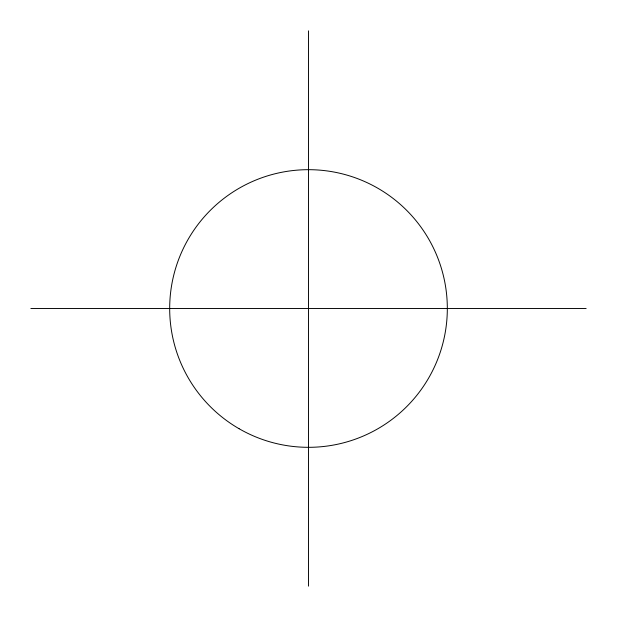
<?xml version="1.0" encoding="UTF-8"?>
<svg xmlns="http://www.w3.org/2000/svg" width="617" height="617" viewBox="0 0 617 617"><rect width="100%" height="100%" fill="white"/><g stroke="black" fill="none" stroke-linecap="round" stroke-linejoin="round"><path stroke-width="0.93" d="M30.85 308.5L586.15 308.5M308.5 30.85L308.5 586.15M239.088 428.722A138.825 138.825 0 0 0 447.325 308.5A138.825 138.825 0 0 0 239.088 188.278A138.825 138.825 0 0 0 239.088 428.722"/></g></svg>
